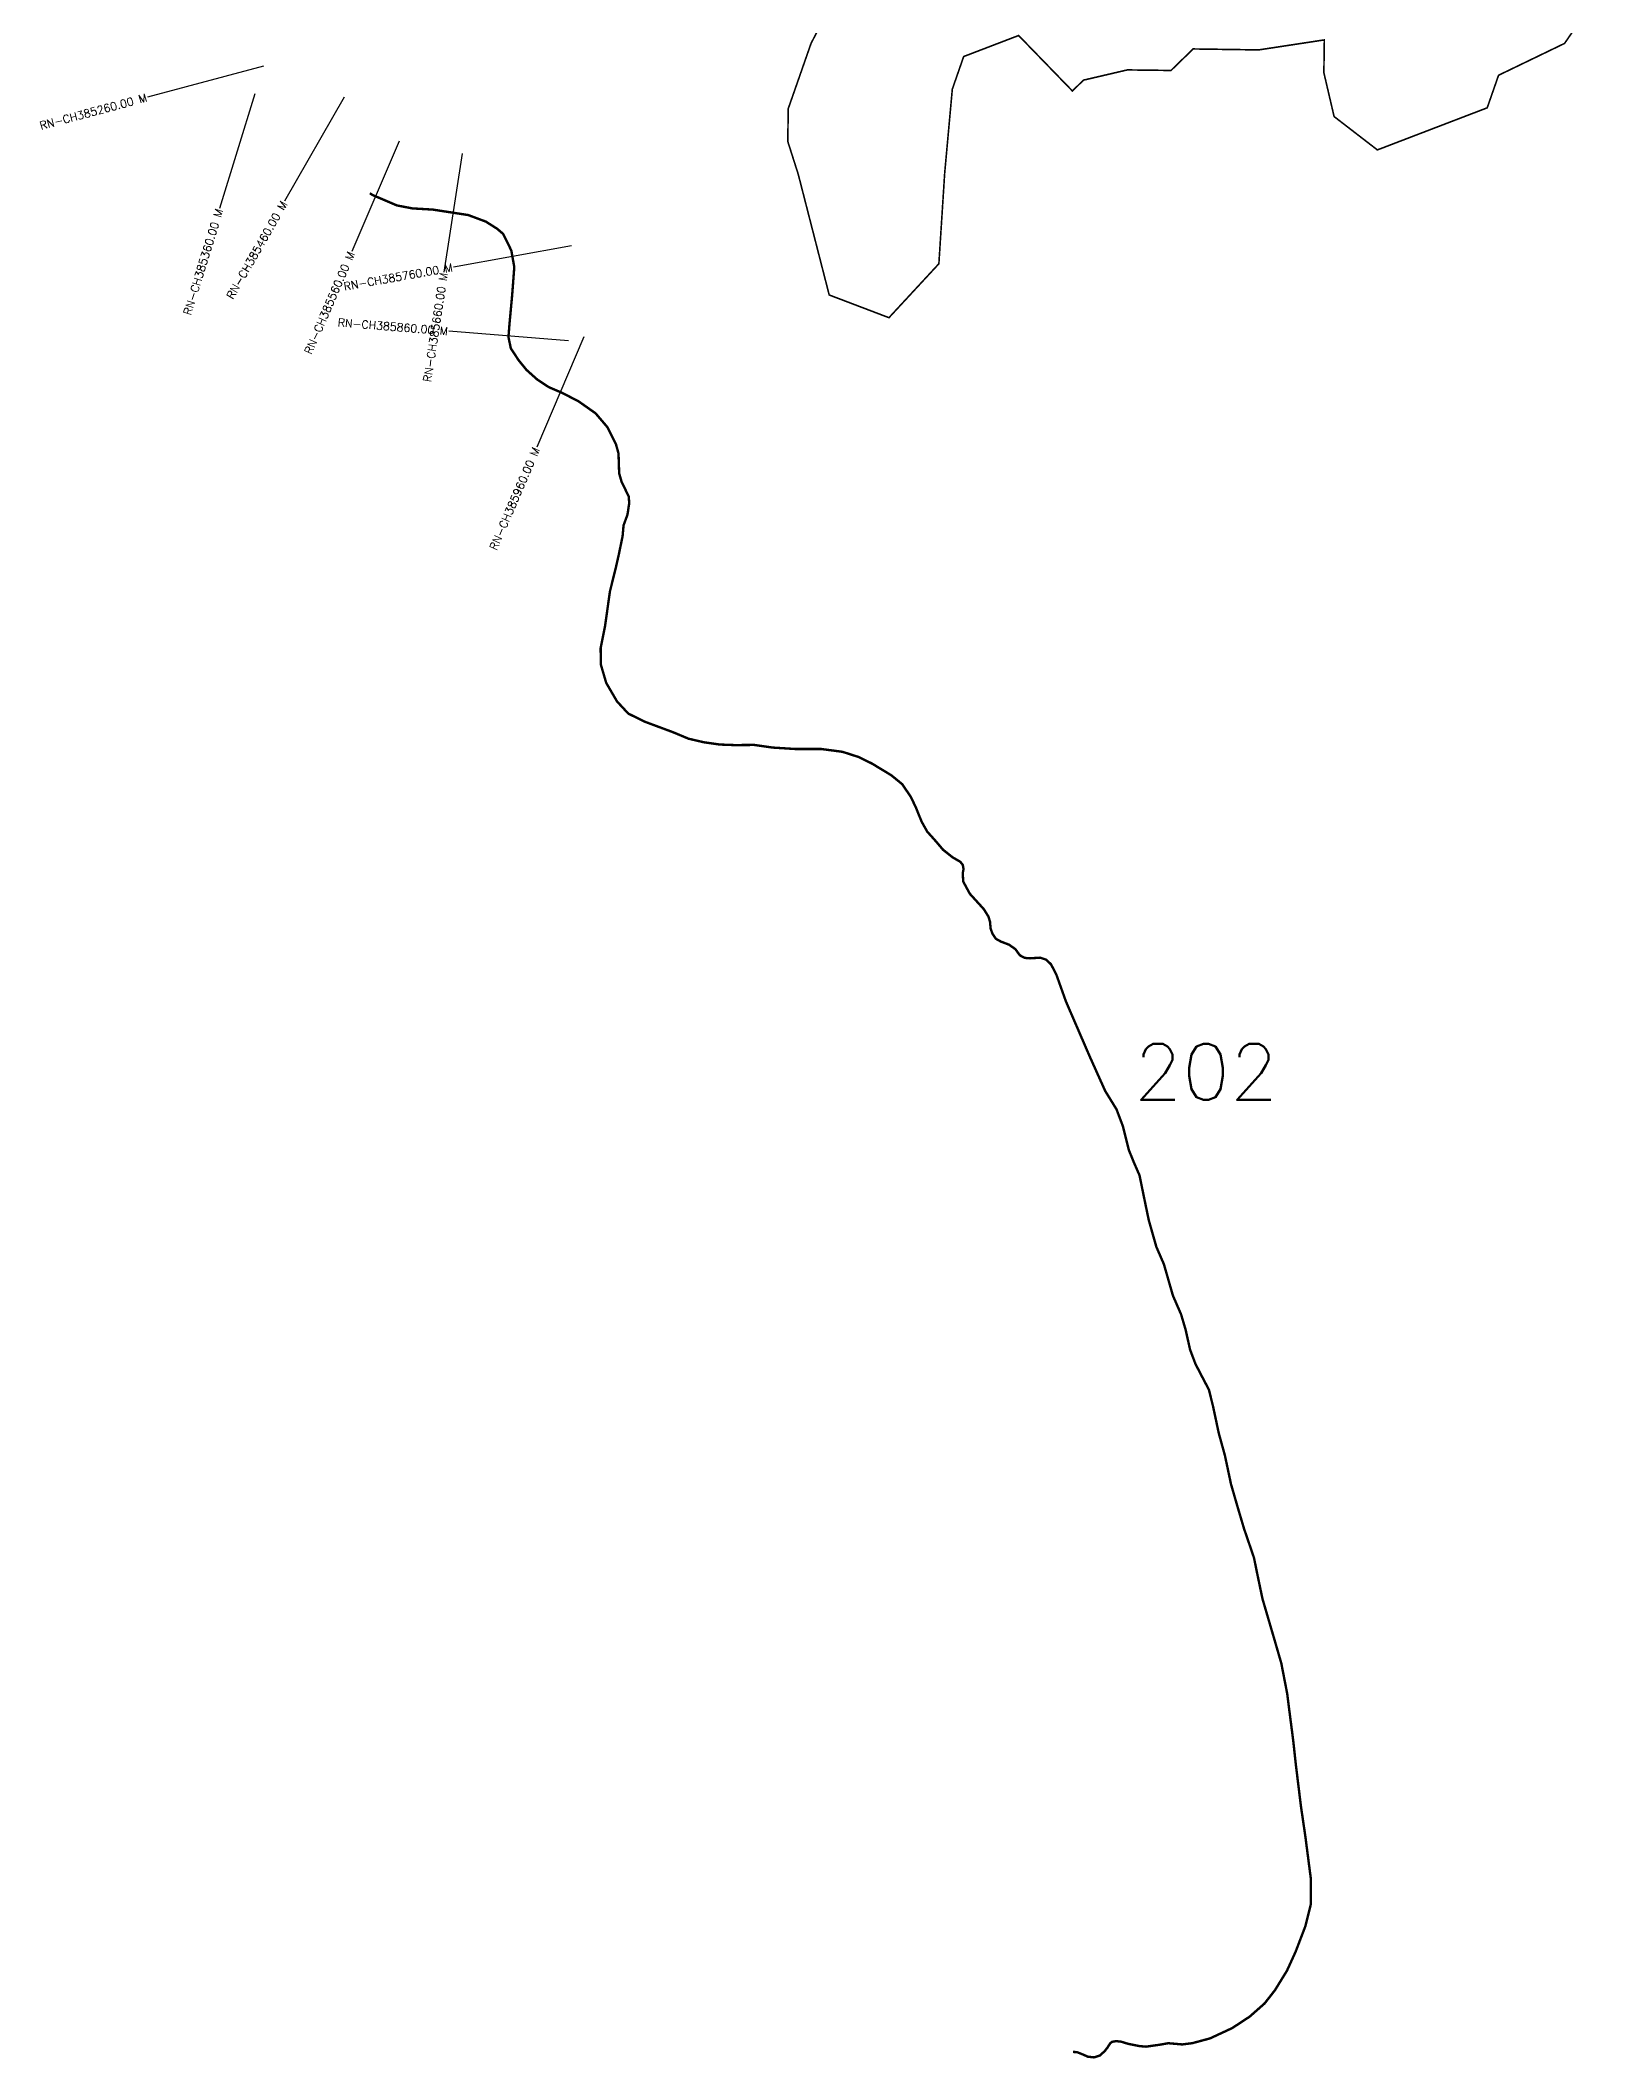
# Model space of a CAD drawing. Header units: metres. Extents: x 299834 to 303816, y 1951766 to 1956797.
# Drawn here: x 300577 to 302511, y 1951766 to 1954288 of the extents above; entities that cross this region are included whole.
import ezdxf
from ezdxf.enums import TextEntityAlignment as Align

# ---------------------------------------------------------------- set-up
doc = ezdxf.new("R2010")
doc.units = ezdxf.units.M
doc.header["$MEASUREMENT"] = 0
for name, color, linetype in [('CS', 134, 'Continuous'), ('CSMark', 6, 'Continuous'), ('NATURALLY PROTECTED', 3, 'Continuous')]:
    doc.layers.add(name, color=color, linetype=linetype)
doc.styles.get("Standard").update_dxf_attribs({"font": 'simplex.shx'})

msp = doc.modelspace()

# ---------------------------------------------------------------- linework, layer by layer
at = {"color": 6, "const_width": 2, "flags": 128}
msp.add_lwpolyline([(302510.1, 1954325.2), (302482.2, 1954284.6), (302399.7, 1954244.8), (302385.5, 1954204.1), (302248.2, 1954151.5), (302194.1, 1954193.2), (302181.3, 1954248), (302181.9, 1954289), (302099.8, 1954276.5), (302017.9, 1954277.7), (301990.2, 1954250.8), (301935.6, 1954251.5), (301880.8, 1954238.7), (301866.9, 1954225.2), (301799.7, 1954294.5), (301731, 1954268.2), (301716.8, 1954227.4), (301707.3, 1954123), (301700, 1954009.2), (301637.6, 1953941.8), (301562.9, 1953970.2), (301524.2, 1954121), (301511.1, 1954162.1), (301511.7, 1954203.1), (301540.2, 1954284.6), (301554.2, 1954311.7)], dxfattribs=at)
at = {"layer": 'CS'}
for p, q in [((300855.5, 1954256.3), (300710.6, 1954217.5)), ((300844.8, 1954221.8), (300800.8, 1954078.4)), ((300956.4, 1954217.5), (300882.1, 1954087.3)), ((301025.4, 1954162.5), (300966, 1954024.7)), ((301104, 1954147.2), (301081.2, 1953998.9)), ((301240.6, 1954031.5), (301093, 1954005.1)), ((301236.8, 1953912.8), (301087.3, 1953924.8)), ((301256.3, 1953917.8), (301197.2, 1953779.9))]:
    msp.add_line(p, q, dxfattribs=at)
at = {"layer": 'NATURALLY PROTECTED', "const_width": 3, "flags": 128}
msp.add_lwpolyline([(300988.6, 1954097.3), (300992.5, 1954094.9), (301022.5, 1954082.1), (301041.8, 1954078.4), (301067.4, 1954076.9), (301111.6, 1954070.1), (301133.6, 1954061.9), (301147.7, 1954053), (301155.3, 1954046.5), (301159.6, 1954037.8), (301165.5, 1954025.7), (301169.2, 1954005), (301166.5, 1953969.6), (301163.2, 1953934), (301161.9, 1953917.6), (301164.9, 1953903.3), (301174.8, 1953888.4), (301184.4, 1953876.6), (301198, 1953864.4), (301212.5, 1953854.9), (301228.7, 1953848), (301249.5, 1953837.3), (301270.9, 1953822.2), (301285.9, 1953804.6), (301296.2, 1953784), (301299.5, 1953772.1), (301300.3, 1953747.3), (301303.3, 1953736.8), (301312.2, 1953718.5), (301312.9, 1953710.1), (301310.7, 1953695.6), (301305.8, 1953682.2), (301304.6, 1953668.7), (301299.8, 1953645.5), (301296.4, 1953630.5), (301288.8, 1953599.7), (301282.6, 1953556.1), (301277.2, 1953529), (301277.3, 1953508.6), (301284.1, 1953485.4), (301297.7, 1953462.1), (301311.7, 1953447), (301331.9, 1953437), (301367.9, 1953423.6), (301387, 1953415.6), (301406.3, 1953411.1), (301426.1, 1953408.3), (301444.8, 1953407.6), (301469.1, 1953407.8), (301492.3, 1953404.5), (301520.7, 1953402.7), (301553.1, 1953402.7), (301579.5, 1953399.2), (301599.7, 1953392.7), (301616.4, 1953384.5), (301640.5, 1953369.9), (301654.1, 1953358.8), (301664.8, 1953343.1), (301671, 1953330.2), (301678.4, 1953312), (301685.4, 1953299.5), (301696.5, 1953287.1), (301705.1, 1953276.9), (301717, 1953267.4), (301726.7, 1953261.8), (301730, 1953257.7), (301730.8, 1953252.4), (301729.8, 1953247.3), (301730.5, 1953236.9), (301738.7, 1953221.8), (301756.3, 1953202.4), (301762, 1953193.2), (301763.9, 1953186.9), (301764.7, 1953178.3), (301767, 1953171.8), (301771.2, 1953165.5), (301777.6, 1953162), (301787.8, 1953158.1), (301795.7, 1953152.5), (301801.3, 1953144.8), (301807.5, 1953141.6), (301813.9, 1953141.1), (301826.7, 1953141.9), (301834.1, 1953139.4), (301840.2, 1953133.6), (301846.8, 1953120.9), (301858.8, 1953087.3), (301888.5, 1953018.6), (301907.9, 1952975.4), (301922.1, 1952952.3), (301930, 1952931.4), (301937.5, 1952901.5), (301943.5, 1952886.7), (301950.9, 1952869.7), (301955.7, 1952846), (301962.4, 1952813.8), (301971.9, 1952780.4), (301981.3, 1952758.8), (301992.6, 1952719.5), (302002.8, 1952696.1), (302008.5, 1952676.8), (302014, 1952652.1), (302020.7, 1952634.3), (302029.2, 1952617.9), (302037.6, 1952601.9), (302042.9, 1952580.5), (302049.9, 1952547.6), (302057.6, 1952519.7), (302065.2, 1952483.9), (302073.3, 1952455.9), (302081.5, 1952428.2), (302093.9, 1952392), (302098.7, 1952368.5), (302104.6, 1952340.4), (302119.5, 1952289.6), (302128.1, 1952260), (302135.5, 1952221.8), (302138.3, 1952199.6), (302142.9, 1952164.1), (302146.4, 1952132.2), (302152.6, 1952081.6), (302158.2, 1952043.3), (302164.9, 1951991.6), (302164.9, 1951958.4), (302158.2, 1951931.4), (302146, 1951899.5), (302135.2, 1951875.8), (302120.1, 1951851.3), (302107.2, 1951834.8), (302088.5, 1951818.3), (302066.7, 1951804), (302038.9, 1951791.1), (302017, 1951785.2), (302004.3, 1951783.6), (301986.9, 1951785.1), (301975.3, 1951783.1), (301959.1, 1951780.8), (301950.8, 1951781.5), (301936.4, 1951784.4), (301927.6, 1951787.1), (301921.5, 1951787.7), (301916.7, 1951786.9), (301914.4, 1951785.3), (301910.8, 1951779.7), (301907.3, 1951775.2), (301901.2, 1951769.7), (301894, 1951767.4), (301886.2, 1951768.3), (301879.6, 1951771.2), (301872.6, 1951774), (301867.8, 1951774.2)], dxfattribs=at)

# ---------------------------------------------------------------- texts
at = {"insert": (301943.9, 1953034.2), "char_height": 70, "attachment_point": 1}
msp.add_mtext_dynamic_manual_height_columns('202', width=95.172, gutter_width=1, heights=[0], dxfattribs=at)
at = {"layer": 'CSMark'}
for s, rotation, p in [('RN-CH385260.00 M', 15.0079, (300709.6, 1954217.2)), ('RN-CH385360.00 M', 72.9424, (300800.5, 1954077.5)), ('RN-CH385460.00 M', 60.2751, (300881.6, 1954086.4)), ('RN-CH385560.00 M', 66.6998, (300965.6, 1954023.8)), ('RN-CH385760.00 M', 10.1187, (301092, 1954004.9)), ('RN-CH385660.00 M', 81.2532, (301081.1, 1953997.9)), ('RN-CH385860.00 M', 355.3789, (301086.3, 1953924.9)), ('RN-CH385960.00 M', 66.8149, (301196.8, 1953779))]:
    msp.add_text(s, height=10, rotation=rotation, dxfattribs=at).set_placement(p, align=Align.MIDDLE_RIGHT)

doc.saveas('drawing.dxf')
